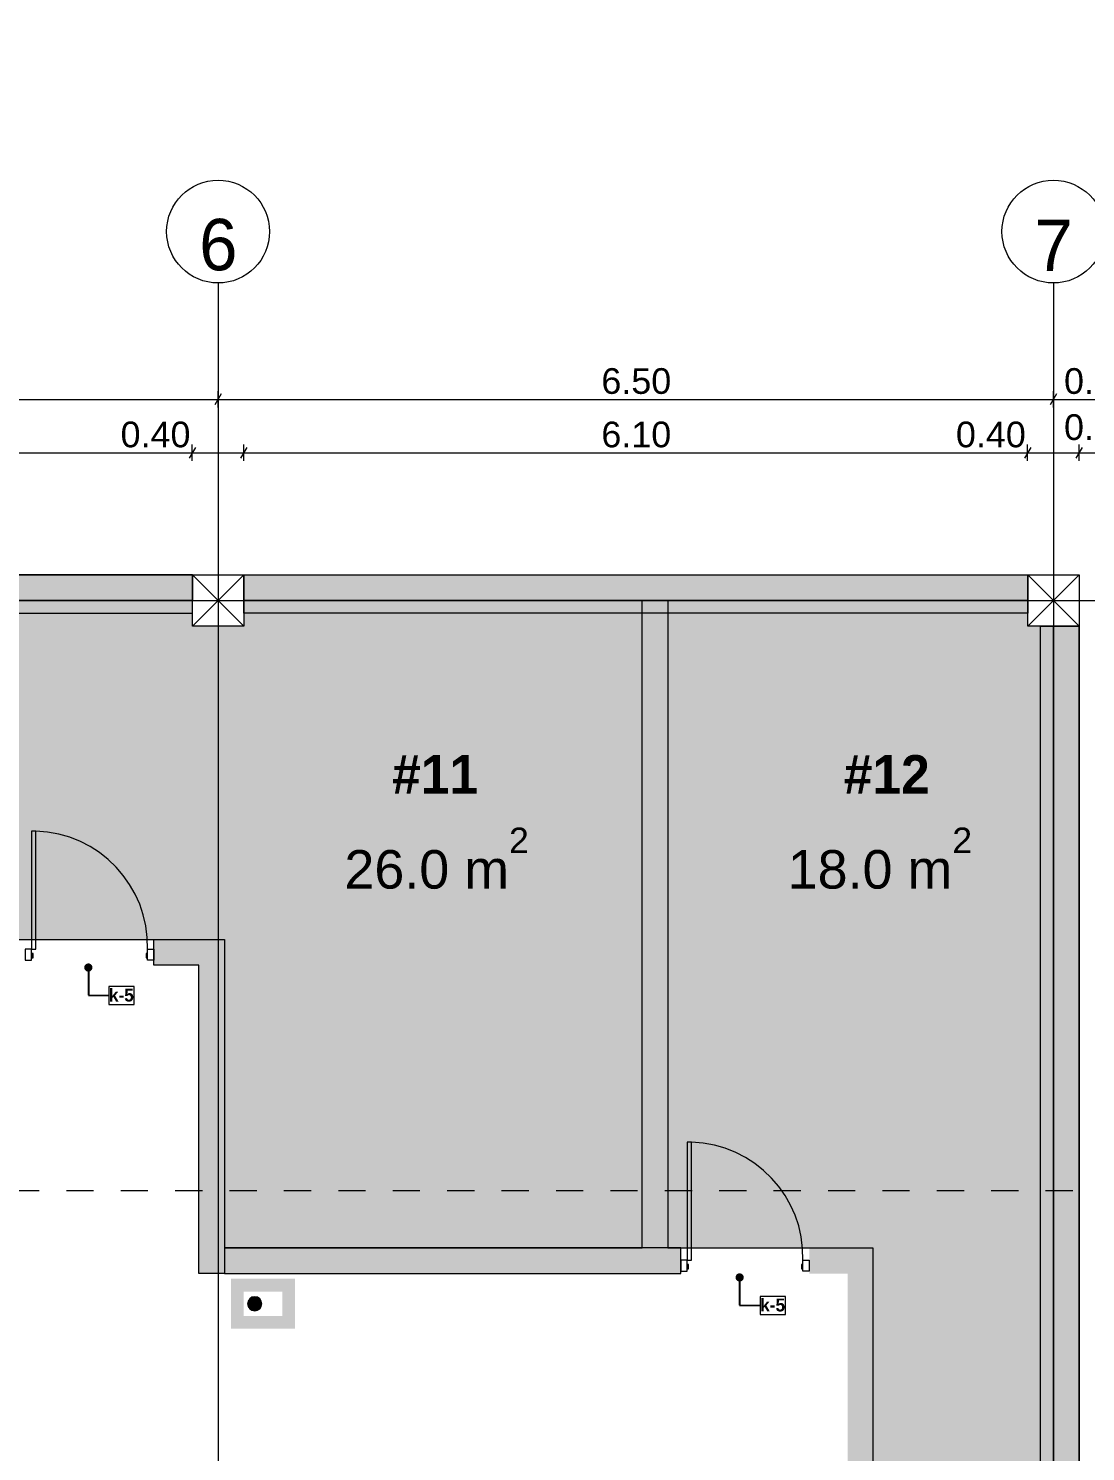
# Model space of a CAD drawing. Header units: millimetres. Extents: x 475206255 to 476720147, y 4620882299 to 4621447368.
# Drawn here: x 475266344 to 475274569, y 4620948699 to 4620959776 of the extents above; entities that cross this region are included whole.
import ezdxf

# ---------------------------------------------------------------- set-up
doc = ezdxf.new("R2010")
doc.units = ezdxf.units.MM
doc.header["$MEASUREMENT"] = 0
doc.set_wipeout_variables(frame=1)
doc.linetypes.add('Dashed', pattern=[423.333333, 211.666667, -211.666667])
for name, color, linetype, lineweight in [('0_Pen_No__42_Pen_No__250_Pen_No__5', 5, 'Continuous', 0), ('2D Drafting - General_Pen_No__1_Pen_No__7', 7, 'Continuous', 0), ('2D Drafting - General_Pen_No__1_Pen_No__7_Pen_No__7', 7, 'Continuous', 0), ('2D Drafting - General_Pen_No__250_Pen_No__7_Pen_No__154', 154, 'Continuous', 0), ('2D Drafting - General_Pen_No__250_Pen_No__7_Pen_No__250', 7, 'Continuous', 0), ('2D Drafting - General_Pen_No__250_Pen_No__7_Pen_No__7', 7, 'Continuous', 0), ('Annotation - Text_Pen_No__7_Pen_No__235', 235, 'Continuous', 0), ('Annotation - Text_Pen_No__7_Pen_No__5', 5, 'Continuous', 0), ('Doors_Pen_No__7_Pen_No__7_Pen_No__7', 7, 'Continuous', 0), ('G-Anno-Nplt_Pen_No__4', 7, 'Continuous', 0), ('G-Anno-Nplt_Pen_No__7', 7, 'Continuous', 0), ('New_Annotation - Label_Pen_No__1', 1, 'Continuous', 0), ('New_G-Anno-Nplt_Pen_No__4', 7, 'Continuous', 0), ('New_G-Anno-Nplt_Pen_No__8', 8, 'Continuous', 0), ('New_shenobebi_Pen_No__1', 1, 'Continuous', 0), ('shaxtebi da milebi_Pen_No__1_Pen_No__1_Pen_No__1', 1, 'Continuous', 0), ('zoma_Pen_No__1', 1, 'Continuous', 0), ('zoma_Pen_No__142', 142, 'Continuous', 0), ('zoma_Pen_No__5_Pen_No__5', 5, 'Continuous', 0)]:
    doc.layers.add(name, color=color, linetype=linetype, lineweight=lineweight)
doc.layers.add('zoma', color=7, linetype='Continuous')
doc.styles.add('GENERATED_STYLE_1', font='arial.ttf')
doc.styles.add('GENERATED_STYLE_2', font='arial.ttf')
doc.styles.add('GENERATED_STYLE_4', font='ACADMTAV.TTF')
doc.styles.add('GENERATED_STYLE_5', font='')
doc.styles.add('GENERATED_STYLE_8', font='')
doc.styles.get('GENERATED_STYLE_5').set_extended_font_data('Avaza', bold=True)
doc.styles.get('GENERATED_STYLE_8').set_extended_font_data('AcadMtavr', bold=True)
doc.dimstyles.new('GENERATED_STYLE__10', dxfattribs={"dimtxt": 500, "dimasz": 228, "dimexe": 0.18, "dimexo": 3, "dimgap": 0, "dimtad": 1, "dimlfac": 0.001, "dimzin": 0, "dimdsep": 46, "dimtxsty": 'GENERATED_STYLE_2', "dimblk": 'ARROWHEAD_2', "dimblk1": 'ARROWHEAD_2', "dimblk2": 'ARROWHEAD_2', "dimcen": 0.09, "dimclrd": 1, "dimclre": 1, "dimclrt": 1, "dimadec": 0, "dimazin": 0, "dimtfac": 1, "dimtdec": 4, "dimtmove": 0, "dimatfit": 3, "dimfxl": 1, "dimtolj": 1, "dimtzin": 0, "dimarcsym": 0})
doc.dimstyles.new('GENERATED_STYLE__25', dxfattribs={"dimtxt": 200, "dimasz": 64.421331, "dimexe": 0.18, "dimexo": 3, "dimgap": 0, "dimtad": 1, "dimtih": 1, "dimtoh": 1, "dimlfac": 0.001, "dimzin": 0, "dimdsep": 46, "dimtxsty": 'GENERATED_STYLE_2', "dimblk": 'ARROWHEAD_2', "dimblk1": 'ARROWHEAD_2', "dimblk2": 'ARROWHEAD_2', "dimcen": 0.09, "dimclrd": 142, "dimclre": 142, "dimclrt": 142, "dimadec": 0, "dimazin": 0, "dimtfac": 1, "dimtdec": 4, "dimtmove": 2, "dimatfit": 3, "dimfxl": 1, "dimtolj": 1, "dimtzin": 0, "dimarcsym": 0})
doc.dimstyles.new('GENERATED_STYLE__3', dxfattribs={"dimtxt": 200, "dimasz": 64.421331, "dimexe": 0.18, "dimexo": 3, "dimgap": 0, "dimtad": 1, "dimtih": 1, "dimtoh": 1, "dimlfac": 0.001, "dimzin": 0, "dimdsep": 46, "dimtxsty": 'GENERATED_STYLE_2', "dimblk": 'ARROWHEAD_2', "dimblk1": 'ARROWHEAD_2', "dimblk2": 'ARROWHEAD_2', "dimcen": 0.09, "dimclrd": 142, "dimclre": 142, "dimclrt": 142, "dimadec": 0, "dimazin": 0, "dimtfac": 1, "dimtdec": 4, "dimtmove": 0, "dimatfit": 3, "dimfxl": 1, "dimtolj": 1, "dimtzin": 0, "dimarcsym": 0})
doc.dimstyles.new('GENERATED_STYLE__33', dxfattribs={"dimtxt": 0.18, "dimasz": 127.68, "dimexe": 0.18, "dimexo": 0.0625, "dimgap": 0, "dimtad": 0, "dimtih": 1, "dimtoh": 1, "dimdec": 4, "dimzin": 0, "dimdsep": 46, "dimcen": 0.09, "dimadec": 0, "dimazin": 0, "dimtfac": 1, "dimtdec": 4, "dimtmove": 0, "dimatfit": 3, "dimldrblk": 'ARROWHEAD_11', "dimfxl": 1, "dimtolj": 1, "dimtzin": 0, "dimarcsym": 0})
doc.dimstyles.new('GENERATED_STYLE__9', dxfattribs={"dimtxt": 200, "dimasz": 64.421331, "dimexe": 0.18, "dimexo": 3, "dimgap": 0, "dimtad": 1, "dimlfac": 0.001, "dimzin": 0, "dimdsep": 46, "dimtxsty": 'GENERATED_STYLE_2', "dimblk": 'ARROWHEAD_2', "dimblk1": 'ARROWHEAD_2', "dimblk2": 'ARROWHEAD_2', "dimcen": 0.09, "dimclrd": 142, "dimclre": 142, "dimclrt": 142, "dimadec": 0, "dimazin": 0, "dimtfac": 1, "dimtdec": 4, "dimtmove": 0, "dimatfit": 3, "dimfxl": 1, "dimtolj": 1, "dimtzin": 0, "dimarcsym": 0})

# ---------------------------------------------------------------- blocks, each defined once
blk = doc.blocks.new('*D1097', base_point=(475826096, 4621095193))
at = {"layer": 'zoma_Pen_No__142', "color": 142, "linetype": 'Continuous', "lineweight": 0, "transparency": 16777216}
for p, q in [((475261144, 4620956515), (475261095, 4620956431)), ((475261119, 4620956410), (475261119, 4620956537)), ((475261119, 4620956473), (475267619, 4620956473)), ((475267644, 4620956515), (475267595, 4620956431)), ((475267619, 4620956410), (475267619, 4620956537))]:
    blk.add_line(p, q, dxfattribs=at)
at = {"layer": 'zoma_Pen_No__142', "color": 142, "lineweight": 0, "transparency": 16777216, "char_height": 200, "attachment_point": 7, "style": 'GENERATED_STYLE_2'}
for s, insert in [('\\A1;{\\pql;\\fArial|b0|i0|c204|p0;\\W1.000000;6.50}', (475264102, 4620956513)), ('\\A1;{\\pql;\\fArial|b0|i0|c204|p0;\\W1.000000;0.40}', (475267061, 4620956513))]:
    blk.add_mtext(s, dxfattribs=dict(at, insert=insert))
blk = doc.blocks.new('ARROWHEAD_2')
at = {"color": 0, "linetype": 'Continuous', "lineweight": 0}
for p, q in [((-0.378, -0.655), (0.378, 0.655)), ((0, 0), (-1, 0))]:
    blk.add_line(p, q, dxfattribs=at)
blk = doc.blocks.new('*D1098', base_point=(475826096, 4621095193))
at = {"layer": 'zoma_Pen_No__142', "color": 142, "linetype": 'Continuous', "lineweight": 0, "transparency": 16777216}
for p, q in [((475267644, 4620956515), (475267595, 4620956431)), ((475267619, 4620956410), (475267619, 4620956537)), ((475267619, 4620956473), (475268019, 4620956473)), ((475268044, 4620956515), (475267995, 4620956431)), ((475268019, 4620956410), (475268019, 4620956537))]:
    blk.add_line(p, q, dxfattribs=at)
blk = doc.blocks.new('*D1099', base_point=(475826096, 4621095193))
at = {"layer": 'zoma_Pen_No__142', "color": 142, "linetype": 'Continuous', "lineweight": 0, "transparency": 16777216}
for p, q in [((475268044, 4620956515), (475267995, 4620956431)), ((475268019, 4620956410), (475268019, 4620956537)), ((475268019, 4620956473), (475274119, 4620956473)), ((475274144, 4620956515), (475274095, 4620956431)), ((475274119, 4620956410), (475274119, 4620956537))]:
    blk.add_line(p, q, dxfattribs=at)
at = {"layer": 'zoma_Pen_No__142', "color": 142, "lineweight": 0, "transparency": 16777216, "char_height": 200, "attachment_point": 7, "style": 'GENERATED_STYLE_2'}
for s, insert in [('\\A1;{\\pql;\\fArial|b0|i0|c204|p0;\\W1.000000;6.10}', (475270802, 4620956513)), ('\\A1;{\\pql;\\fArial|b0|i0|c204|p0;\\W1.000000;0.40}', (475273561, 4620956513))]:
    blk.add_mtext(s, dxfattribs=dict(at, insert=insert))
blk = doc.blocks.new('*D1100', base_point=(475826096, 4621095193))
at = {"layer": 'zoma_Pen_No__142', "color": 142, "linetype": 'Continuous', "lineweight": 0, "transparency": 16777216}
for p, q in [((475274144, 4620956515), (475274095, 4620956431)), ((475274119, 4620956410), (475274119, 4620956537)), ((475274119, 4620956473), (475274519, 4620956473)), ((475274544, 4620956515), (475274495, 4620956431)), ((475274519, 4620956410), (475274519, 4620956537))]:
    blk.add_line(p, q, dxfattribs=at)
at = {"layer": 'zoma_Pen_No__142', "color": 142, "lineweight": 0, "transparency": 16777216, "insert": (475274402, 4620956570), "char_height": 200, "attachment_point": 7, "style": 'GENERATED_STYLE_2'}
blk.add_mtext('\\A1;{\\pql;\\fArial|b0|i0|c204|p0;\\W1.000000;0.30}', dxfattribs=at)
blk = doc.blocks.new('*D1101', base_point=(475826096, 4621095193))
at = {"layer": 'zoma_Pen_No__142', "color": 142, "linetype": 'Continuous', "lineweight": 0, "transparency": 16777216}
for p, q in [((475274544, 4620956515), (475274495, 4620956431)), ((475274519, 4620956410), (475274519, 4620956537)), ((475274519, 4620956473), (475274819, 4620956473)), ((475274844, 4620956515), (475274795, 4620956431)), ((475274819, 4620956410), (475274819, 4620956537))]:
    blk.add_line(p, q, dxfattribs=at)
blk = doc.blocks.new('*D1123', base_point=(475826096, 4621095193))
at = {"layer": 'zoma_Pen_No__142', "color": 142, "linetype": 'Continuous', "lineweight": 0, "transparency": 16777216}
for p, q in [((475296909, 4620955124), (475296782, 4620955124)), ((475296803, 4620955148), (475296888, 4620955099)), ((475296846, 4620948124), (475296846, 4620955124)), ((475296803, 4620948148), (475296888, 4620948099)), ((475296909, 4620948124), (475296782, 4620948124))]:
    blk.add_line(p, q, dxfattribs=at)
at = {"layer": 'zoma_Pen_No__142', "color": 142, "lineweight": 0, "transparency": 16777216, "char_height": 200, "attachment_point": 7, "rotation": 90, "style": 'GENERATED_STYLE_2'}
for s, insert in [('\\A1;{\\pql;\\fArial|b0|i0|c204|p0;\\W1.000000;0.40}', (475296806, 4620954566)), ('\\A1;{\\pql;\\fArial|b0|i0|c204|p0;\\W1.000000;7.00}', (475296806, 4620951357))]:
    blk.add_mtext(s, dxfattribs=dict(at, insert=insert))
blk = doc.blocks.new('*D1124', base_point=(475826096, 4621095193))
at = {"layer": 'zoma_Pen_No__142', "color": 142, "linetype": 'Continuous', "lineweight": 0, "transparency": 16777216}
for p, q in [((475296846, 4620955524), (475296846, 4620955565)), ((475296909, 4620955524), (475296782, 4620955524)), ((475296888, 4620955499), (475296803, 4620955548)), ((475296846, 4620955124), (475296846, 4620955524)), ((475296909, 4620955124), (475296782, 4620955124)), ((475296803, 4620955148), (475296888, 4620955099))]:
    blk.add_line(p, q, dxfattribs=at)
blk = doc.blocks.new('*D1125', base_point=(475826096, 4621095193))
at = {"layer": 'zoma_Pen_No__142', "color": 142, "linetype": 'Continuous', "lineweight": 0, "transparency": 16777216}
for p, q in [((475297751, 4620955524), (475297751, 4620955565)), ((475297815, 4620955524), (475297688, 4620955524)), ((475297794, 4620955499), (475297709, 4620955548)), ((475297751, 4620940324), (475297751, 4620955524)), ((475297815, 4620940324), (475297688, 4620940324)), ((475297709, 4620940348), (475297794, 4620940299)), ((475297751, 4620940282), (475297751, 4620940324))]:
    blk.add_line(p, q, dxfattribs=at)
at = {"layer": 'zoma_Pen_No__142', "color": 142, "lineweight": 0, "transparency": 16777216, "insert": (475297711, 4620947581), "char_height": 200, "attachment_point": 7, "rotation": 90, "style": 'GENERATED_STYLE_2'}
blk.add_mtext('\\A1;{\\pql;\\fArial|b0|i0|c204|p0;\\W1.000000;15.20}', dxfattribs=at)
blk = doc.blocks.new('*D1131', base_point=(475826096, 4621095193))
at = {"layer": 'zoma_Pen_No__142', "color": 142, "linetype": 'Continuous', "lineweight": 0, "transparency": 16777216}
for p, q in [((475260944, 4620956932), (475260895, 4620956847)), ((475260919, 4620956826), (475260919, 4620956953)), ((475260919, 4620956889), (475267819, 4620956889)), ((475267844, 4620956932), (475267795, 4620956847)), ((475267819, 4620956826), (475267819, 4620956953))]:
    blk.add_line(p, q, dxfattribs=at)
at = {"layer": 'zoma_Pen_No__142', "color": 142, "lineweight": 0, "transparency": 16777216, "insert": (475264102, 4620956929), "char_height": 200, "attachment_point": 7, "style": 'GENERATED_STYLE_2'}
blk.add_mtext('\\A1;{\\pql;\\fArial|b0|i0|c204|p0;\\W1.000000;6.90}', dxfattribs=at)
blk = doc.blocks.new('*D1132', base_point=(475826096, 4621095193))
at = {"layer": 'zoma_Pen_No__142', "color": 142, "linetype": 'Continuous', "lineweight": 0, "transparency": 16777216}
for p, q in [((475267844, 4620956932), (475267795, 4620956847)), ((475267819, 4620956826), (475267819, 4620956953)), ((475267819, 4620956889), (475274319, 4620956889)), ((475274344, 4620956932), (475274295, 4620956847)), ((475274319, 4620956826), (475274319, 4620956953))]:
    blk.add_line(p, q, dxfattribs=at)
at = {"layer": 'zoma_Pen_No__142', "color": 142, "lineweight": 0, "transparency": 16777216, "insert": (475270802, 4620956929), "char_height": 200, "attachment_point": 7, "style": 'GENERATED_STYLE_2'}
blk.add_mtext('\\A1;{\\pql;\\fArial|b0|i0|c204|p0;\\W1.000000;6.50}', dxfattribs=at)
blk = doc.blocks.new('*D1133', base_point=(475826096, 4621095193))
at = {"layer": 'zoma_Pen_No__142', "color": 142, "linetype": 'Continuous', "lineweight": 0, "transparency": 16777216}
for p, q in [((475274344, 4620956932), (475274295, 4620956847)), ((475274319, 4620956826), (475274319, 4620956953)), ((475274319, 4620956889), (475275019, 4620956889)), ((475275044, 4620956932), (475274995, 4620956847)), ((475275019, 4620956826), (475275019, 4620956953))]:
    blk.add_line(p, q, dxfattribs=at)
at = {"layer": 'zoma_Pen_No__142', "color": 142, "lineweight": 0, "transparency": 16777216, "insert": (475274402, 4620956929), "char_height": 200, "attachment_point": 7, "style": 'GENERATED_STYLE_2'}
blk.add_mtext('\\A1;{\\pql;\\fArial|b0|i0|c204|p0;\\W1.000000;0.70}', dxfattribs=at)
blk = doc.blocks.new('*D1138', base_point=(475826096, 4621095193))
at = {"layer": 'zoma_Pen_No__1', "color": 1, "linetype": 'Continuous', "lineweight": 0, "transparency": 16777216}
for p, q in [((475233369, 4620972139), (475233069, 4620972312)), ((475233219, 4620972225), (475233219, 4620972372)), ((475233444, 4620972225), (475232994, 4620972225)), ((475233219, 4620955524), (475233219, 4620972225)), ((475233069, 4620955610), (475233369, 4620955437)), ((475233444, 4620955524), (475232994, 4620955524)), ((475233219, 4620955377), (475233219, 4620955524))]:
    blk.add_line(p, q, dxfattribs=at)
at = {"layer": 'zoma_Pen_No__1', "color": 1, "lineweight": 0, "transparency": 16777216, "insert": (475233119, 4620963017), "char_height": 500, "attachment_point": 7, "rotation": 90, "style": 'GENERATED_STYLE_2'}
blk.add_mtext('\\A1;{\\pql;\\fArial|b0|i0|c204|p0;\\W1.000000;16.70}', dxfattribs=at)
blk = doc.blocks.new('*D1192', base_point=(475826096, 4621095193))
at = {"layer": 'zoma_Pen_No__142', "color": 142, "linetype": 'Continuous', "lineweight": 0, "transparency": 16777216}
for p, q in [((475261144, 4620938967), (475261095, 4620938882)), ((475261119, 4620938861), (475261119, 4620938988)), ((475267644, 4620938967), (475267595, 4620938882)), ((475267619, 4620938861), (475267619, 4620938988)), ((475261119, 4620938925), (475267619, 4620938925))]:
    blk.add_line(p, q, dxfattribs=at)
at = {"layer": 'zoma_Pen_No__142', "color": 142, "lineweight": 0, "transparency": 16777216, "char_height": 200, "attachment_point": 7, "style": 'GENERATED_STYLE_2'}
for s, insert in [('\\A1;{\\pql;\\fArial|b0|i0|c204|p0;\\W1.000000;6.50}', (475264103, 4620938965)), ('\\A1;{\\pql;\\fArial|b0|i0|c204|p0;\\W1.000000;0.40}', (475267061, 4620938965))]:
    blk.add_mtext(s, dxfattribs=dict(at, insert=insert))
blk = doc.blocks.new('*D1193', base_point=(475826096, 4621095193))
at = {"layer": 'zoma_Pen_No__142', "color": 142, "linetype": 'Continuous', "lineweight": 0, "transparency": 16777216}
for p, q in [((475267644, 4620938967), (475267595, 4620938882)), ((475267619, 4620938861), (475267619, 4620938988)), ((475268044, 4620938967), (475267995, 4620938882)), ((475268019, 4620938861), (475268019, 4620938988)), ((475267619, 4620938925), (475268019, 4620938925))]:
    blk.add_line(p, q, dxfattribs=at)
blk = doc.blocks.new('*D1194', base_point=(475826096, 4621095193))
at = {"layer": 'zoma_Pen_No__142', "color": 142, "linetype": 'Continuous', "lineweight": 0, "transparency": 16777216}
for p, q in [((475268044, 4620938967), (475267995, 4620938882)), ((475268019, 4620938861), (475268019, 4620938988)), ((475274144, 4620938967), (475274095, 4620938882)), ((475274119, 4620938861), (475274119, 4620938988)), ((475268019, 4620938925), (475274119, 4620938925))]:
    blk.add_line(p, q, dxfattribs=at)
at = {"layer": 'zoma_Pen_No__142', "color": 142, "lineweight": 0, "transparency": 16777216, "char_height": 200, "attachment_point": 7, "style": 'GENERATED_STYLE_2'}
for s, insert in [('\\A1;{\\pql;\\fArial|b0|i0|c204|p0;\\W1.000000;6.10}', (475270803, 4620938965)), ('\\A1;{\\pql;\\fArial|b0|i0|c204|p0;\\W1.000000;0.40}', (475273561, 4620938965))]:
    blk.add_mtext(s, dxfattribs=dict(at, insert=insert))
blk = doc.blocks.new('*D1195', base_point=(475826096, 4621095193))
at = {"layer": 'zoma_Pen_No__142', "color": 142, "linetype": 'Continuous', "lineweight": 0, "transparency": 16777216}
for p, q in [((475274144, 4620938967), (475274095, 4620938882)), ((475274119, 4620938861), (475274119, 4620938988)), ((475274544, 4620938967), (475274495, 4620938882)), ((475274519, 4620938861), (475274519, 4620938988)), ((475274119, 4620938925), (475274519, 4620938925))]:
    blk.add_line(p, q, dxfattribs=at)
at = {"layer": 'zoma_Pen_No__142', "color": 142, "lineweight": 0, "transparency": 16777216, "insert": (475274403, 4620939022), "char_height": 200, "attachment_point": 7, "style": 'GENERATED_STYLE_2'}
blk.add_mtext('\\A1;{\\pql;\\fArial|b0|i0|c204|p0;\\W1.000000;0.30}', dxfattribs=at)
blk = doc.blocks.new('*D1196', base_point=(475826096, 4621095193))
at = {"layer": 'zoma_Pen_No__142', "color": 142, "linetype": 'Continuous', "lineweight": 0, "transparency": 16777216}
for p, q in [((475274544, 4620938967), (475274495, 4620938882)), ((475274519, 4620938861), (475274519, 4620938988)), ((475274844, 4620938967), (475274795, 4620938882)), ((475274819, 4620938861), (475274819, 4620938988)), ((475274519, 4620938925), (475274819, 4620938925))]:
    blk.add_line(p, q, dxfattribs=at)
blk = doc.blocks.new('ARROWHEAD_11')
at = {"color": 0, "linetype": 'Continuous', "lineweight": 0}
blk.add_line((0, 0), (-1, 0), dxfattribs=at)
at = {"color": 0, "linetype": 'Continuous', "lineweight": 0, "const_width": 0.25, "flags": 128}
blk.add_lwpolyline([(-0.125, 0, 1), (0.125, 0, 1)], format="xyb", close=True, dxfattribs=at)

msp = doc.modelspace()

# ---------------------------------------------------------------- hatches: boundary and pattern name
at = {"layer": '2D Drafting - General_Pen_No__250_Pen_No__7_Pen_No__154', "linetype": 'Continuous', "lineweight": 0}
for points in [[(475261119.369, 4620955323.861), (475261119.369, 4620955523.861), (475267619.369, 4620955523.861), (475267619.369, 4620955323.861)], [(475268019.369, 4620955323.861), (475268019.369, 4620955523.861), (475274119.369, 4620955523.861), (475274119.369, 4620955323.861)], [(475274519.369, 4620955123.861), (475274319.369, 4620955123.861), (475274319.369, 4620948123.861), (475274519.369, 4620948123.861)]]:
    msp.add_hatch(color=154, dxfattribs=at).paths.add_polyline_path(points)
at = {"layer": '2D Drafting - General_Pen_No__250_Pen_No__7_Pen_No__7', "linetype": 'Continuous', "lineweight": 0}
for points in [[(475272419.369, 4620950083.786), (475272919.369, 4620950083.786), (475272919.369, 4620950283.786), (475272419.369, 4620950283.786)], [(475272719.369, 4620950103.861), (475272719.369, 4620948123.861), (475272919.369, 4620948123.861), (475272919.369, 4620950103.861)]]:
    msp.add_hatch(color=7, dxfattribs=at).paths.add_polyline_path(points)
h = msp.add_hatch(color=7, dxfattribs=at)
h.paths.add_polyline_path([(475267919.021, 4620949654.175), (475267919.021, 4620950044.194), (475268019.335, 4620950044.194), (475268419.335, 4620950044.194), (475268419.335, 4620949654.175), (475268019.335, 4620949654.175)])
h.paths.add_polyline_path([(475268019.335, 4620949753.822), (475268319.335, 4620949753.822), (475268319.335, 4620949943.841), (475268019.335, 4620949943.841)], flags=0)
at = {"layer": 'G-Anno-Nplt_Pen_No__7', "linetype": 'Continuous', "lineweight": 0}
for points in [[(475271119.369, 4620950283.786), (475271119.369, 4620955323.861), (475271319.369, 4620955323.861), (475271319.369, 4620950283.786)], [(475267319.482, 4620952684.096), (475267869.369, 4620952684.096), (475267869.369, 4620950083.786), (475267669.369, 4620950083.786), (475267669.369, 4620952484.096), (475267319.482, 4620952484.096)], [(475267869.369, 4620950083.786), (475271419.369, 4620950083.786), (475271419.369, 4620950283.786), (475267869.369, 4620950283.786)]]:
    msp.add_hatch(color=7, dxfattribs=at).paths.add_polyline_path(points)
at = {"layer": 'New_G-Anno-Nplt_Pen_No__8', "linetype": 'Continuous', "lineweight": 0, "true_color": 0x202020}
for points in [[(475264019.369, 4620952984.096), (475265619.369, 4620952984.096), (475265619.369, 4620952684.096), (475267869.369, 4620952684.096), (475267869.369, 4620950303.861), (475267869.369, 4620950283.786), (475271119.369, 4620950283.786), (475271119.369, 4620955323.861), (475268019.369, 4620955323.861), (475268019.369, 4620955123.861), (475267619.369, 4620955123.861), (475267619.369, 4620955323.861), (475264019.369, 4620955323.861)], [(475271319.369, 4620950283.786), (475272914.538, 4620950283.786), (475272914.538, 4620948123.861), (475273919.348, 4620948123.861), (475273919.348, 4620948414.049), (475274319.369, 4620948414.049), (475274319.369, 4620955123.861), (475274119.369, 4620955123.861), (475274119.369, 4620955323.861), (475271319.369, 4620955323.861)]]:
    msp.add_hatch(color=250, dxfattribs=at).paths.add_polyline_path(points)
at = {"layer": 'shaxtebi da milebi_Pen_No__1_Pen_No__1_Pen_No__1', "linetype": 'Continuous', "lineweight": 0}
msp.add_hatch(color=1, dxfattribs=at).paths.add_polyline_path([(475268104.335, 4620949903.822, -1), (475268104.335, 4620949793.822, -1)])
msp.add_hatch(color=1, dxfattribs=at).paths.add_polyline_path([(475268104.335, 4620949903.822, -1), (475268104.335, 4620949793.822, -1)])

# ---------------------------------------------------------------- linework, layer by layer
at = {"layer": '0_Pen_No__42_Pen_No__250_Pen_No__5', "color": 5, "linetype": 'Continuous', "lineweight": 0}
for centre in [(475267819.369, 4620958194.844), (475267819.369, 4620958194.844), (475274319.369, 4620958194.844)]:
    msp.add_circle(centre, 400, dxfattribs=at)
at = {"layer": '2D Drafting - General_Pen_No__1_Pen_No__7', "color": 7, "linetype": 'Continuous', "lineweight": 0}
for p, q in [((475267619.369, 4620955123.861), (475268019.369, 4620955523.861)), ((475268019.369, 4620955123.861), (475267619.369, 4620955523.861)), ((475274119.369, 4620955123.861), (475274519.369, 4620955523.861)), ((475274519.369, 4620955123.861), (475274119.369, 4620955523.861))]:
    msp.add_line(p, q, dxfattribs=at)
at = {"layer": '2D Drafting - General_Pen_No__1_Pen_No__7', "color": 7, "linetype": 'Continuous', "lineweight": 0, "flags": 128}
for points in [[(475261119.369, 4620955223.861), (475267619.369, 4620955223.861), (475267619.369, 4620955523.861), (475261119.369, 4620955523.861)], [(475268019.369, 4620955123.861), (475267619.369, 4620955123.861), (475267619.369, 4620955523.861), (475268019.369, 4620955523.861)], [(475274119.369, 4620955223.861), (475268019.369, 4620955223.861), (475268019.369, 4620955523.861), (475274119.369, 4620955523.861)], [(475274519.369, 4620955123.861), (475274119.369, 4620955123.861), (475274119.369, 4620955523.861), (475274519.369, 4620955523.861)], [(475274219.369, 4620948123.861), (475274219.369, 4620955123.861), (475274519.369, 4620955123.861), (475274519.369, 4620948123.861)]]:
    msp.add_lwpolyline(points, close=True, dxfattribs=at)
at = {"layer": '2D Drafting - General_Pen_No__1_Pen_No__7_Pen_No__7', "color": 7, "linetype": 'Continuous', "lineweight": 0}
for centre in [(475266377.205, 4620952634.44), (475271477.091, 4620950213.528)]:
    msp.add_arc(centre, 893.239, 358.396194, 88.396194, dxfattribs=at)
at = {"layer": '2D Drafting - General_Pen_No__250_Pen_No__7_Pen_No__250', "color": 7, "linetype": 'Continuous', "lineweight": 0, "flags": 128}
for points in [[(475261119.369, 4620955323.861), (475261119.369, 4620955523.861), (475267619.369, 4620955523.861), (475267619.369, 4620955323.861)], [(475268019.369, 4620955323.861), (475268019.369, 4620955523.861), (475274119.369, 4620955523.861), (475274119.369, 4620955323.861)], [(475274519.369, 4620955123.861), (475274319.369, 4620955123.861), (475274319.369, 4620948123.861), (475274519.369, 4620948123.861)]]:
    msp.add_lwpolyline(points, close=True, dxfattribs=at)
at = {"layer": 'Doors_Pen_No__7_Pen_No__7_Pen_No__7', "color": 7, "linetype": 'Continuous', "lineweight": 0, "flags": 128}
for points in [[(475266368.871, 4620952609.44), (475266402.205, 4620952609.44), (475266402.205, 4620953527.329), (475266368.871, 4620953527.329)], [(475266319.482, 4620952524.774), (475266368.871, 4620952524.774), (475266368.871, 4620952609.44), (475266319.482, 4620952609.44)], [(475266368.871, 4620952542.774), (475266379.982, 4620952542.774), (475266379.982, 4620952576.107), (475266368.871, 4620952576.107)], [(475267258.982, 4620952542.774), (475267270.094, 4620952542.774), (475267270.094, 4620952576.107), (475267258.982, 4620952576.107)], [(475267319.482, 4620952524.774), (475267270.094, 4620952524.774), (475267270.094, 4620952609.44), (475267319.482, 4620952609.44)], [(475271468.758, 4620950188.528), (475271502.091, 4620950188.528), (475271502.091, 4620951106.416), (475271468.758, 4620951106.416)], [(475271419.369, 4620950103.861), (475271468.758, 4620950103.861), (475271468.758, 4620950188.528), (475271419.369, 4620950188.528)], [(475271468.758, 4620950121.861), (475271479.869, 4620950121.861), (475271479.869, 4620950155.194), (475271468.758, 4620950155.194)], [(475272358.869, 4620950121.861), (475272369.98, 4620950121.861), (475272369.98, 4620950155.194), (475272358.869, 4620950155.194)], [(475272419.369, 4620950103.861), (475272369.98, 4620950103.861), (475272369.98, 4620950188.528), (475272419.369, 4620950188.528)]]:
    msp.add_lwpolyline(points, close=True, dxfattribs=at)
at = {"layer": 'G-Anno-Nplt_Pen_No__4', "color": 7, "linetype": 'Continuous', "lineweight": 0, "flags": 128}
for points in [[(475271119.369, 4620950283.786), (475271119.369, 4620955323.861), (475271319.369, 4620955323.861), (475271319.369, 4620950283.786)], [(475267319.482, 4620952684.096), (475267869.369, 4620952684.096), (475267869.369, 4620950083.786), (475267669.369, 4620950083.786), (475267669.369, 4620952484.096), (475267319.482, 4620952484.096)], [(475267869.369, 4620950083.786), (475271419.369, 4620950083.786), (475271419.369, 4620950283.786), (475267869.369, 4620950283.786)]]:
    msp.add_lwpolyline(points, close=True, dxfattribs=at)
at = {"layer": 'New_G-Anno-Nplt_Pen_No__4', "color": 7, "linetype": 'Continuous', "lineweight": 0, "flags": 128}
for points in [[(475264019.369, 4620952984.096), (475265619.369, 4620952984.096), (475265619.369, 4620952684.096), (475267869.369, 4620952684.096), (475267869.369, 4620950303.861), (475267869.369, 4620950283.786), (475271119.369, 4620950283.786), (475271119.369, 4620955323.861), (475268019.369, 4620955323.861), (475268019.369, 4620955123.861), (475267619.369, 4620955123.861), (475267619.369, 4620955323.861), (475264019.369, 4620955323.861)], [(475271319.369, 4620950283.786), (475272914.538, 4620950283.786), (475272914.538, 4620948123.861), (475273919.348, 4620948123.861), (475273919.348, 4620948414.049), (475274319.369, 4620948414.049), (475274319.369, 4620955123.861), (475274119.369, 4620955123.861), (475274119.369, 4620955323.861), (475271319.369, 4620955323.861)]]:
    msp.add_lwpolyline(points, close=True, dxfattribs=at)
at = {"layer": 'New_shenobebi_Pen_No__1', "color": 1, "linetype": 'Dashed', "lineweight": 0}
msp.add_lwpolyline([(475301564.038, 4620950729.19), (475228392.97, 4620950729.19)], dxfattribs=at)
at = {"layer": 'shaxtebi da milebi_Pen_No__1_Pen_No__1_Pen_No__1', "color": 1, "linetype": 'Continuous', "lineweight": 0, "flags": 128}
msp.add_lwpolyline([(475268104.335, 4620949903.822, 1), (475268104.335, 4620949793.822, 1)], format="xyb", close=True, dxfattribs=at)
at = {"layer": 'zoma_Pen_No__5_Pen_No__5', "color": 5, "linetype": 'Continuous', "lineweight": 0}
for p, q in [((475267819.369, 4620957794.844), (475267819.369, 4620936919.852)), ((475274319.369, 4620957794.844), (475274319.369, 4620936919.852)), ((475229338.818, 4620955323.861), (475300766.425, 4620955323.861))]:
    msp.add_line(p, q, dxfattribs=at)

# ---------------------------------------------------------------- texts
at = {"layer": 'Annotation - Text_Pen_No__7_Pen_No__235', "color": 235, "linetype": 'Continuous', "lineweight": 0, "char_height": 300, "attachment_point": 2, "style": 'GENERATED_STYLE_8'}
for s, insert in [('\\A1;{\\pqc;\\fAcadMtavr|b1|i0|c0|p0;\\W1.000000;#1\\fAcadMtavr|b1|i0|c0|p0;\\W1.000000;1}', (475269508.587, 4620954119.783)), ('\\A1;{\\pqc;\\fAcadMtavr|b1|i0|c0|p0;\\W1.000000;#1\\fAcadMtavr|b1|i0|c0|p0;\\W1.000000;2}', (475273022.557, 4620954119.783))]:
    msp.add_mtext(s, dxfattribs=dict(at, insert=insert))
at = {"layer": 'Annotation - Text_Pen_No__7_Pen_No__5', "color": 5, "linetype": 'Continuous', "lineweight": 0, "char_height": 400, "attachment_point": 2, "style": 'GENERATED_STYLE_4'}
for s, insert in [('\\A1;{\\pqc;\\fAcadMtavr|b0|i0|c0|p0;\\W1.000000;6}', (475267821.526, 4620958293.882)), ('\\A1;{\\pqc;\\fAcadMtavr|b0|i0|c0|p0;\\W1.000000;7}', (475274321.526, 4620958287.082))]:
    msp.add_mtext(s, dxfattribs=dict(at, insert=insert))
at = {"layer": 'G-Anno-Nplt_Pen_No__7', "color": 7, "lineweight": 0, "char_height": 300, "attachment_point": 7, "style": 'GENERATED_STYLE_1'}
for s, insert in [('{\\fArial|b0|i0|c204|p0;26.0 m{\\H0.66x;\\S2^  ;}}', (475268802.644, 4620953076.201)), ('{\\fArial|b0|i0|c204|p0;18.0 m{\\H0.66x;\\S2^  ;}}', (475272251.794, 4620953076.201))]:
    msp.add_mtext(s, dxfattribs=dict(at, insert=insert))

# ---------------------------------------------------------------- dimensions: what is measured, and where the dimension line sits
at = {"layer": 'zoma', "color": 142, "linetype": 'Continuous', "lineweight": 0}
for base, p1, p2, dimstyle, picture, middle in [((475267619.44, 4620938924.566), (475261119.44, 4620991489.778), (475267619.44, 4620991489.778), 'GENERATED_STYLE__3', '*D1192', (475264361.436, 4620939064.566)), ((475268019.44, 4620938924.566), (475267619.44, 4620991489.778), (475268019.44, 4620991489.778), 'GENERATED_STYLE__3', '*D1193', (475267320.019, 4620939064.566)), ((475274119.44, 4620938924.566), (475268019.44, 4620991489.778), (475274119.44, 4620991472.511), 'GENERATED_STYLE__3', '*D1194', (475271061.436, 4620939064.566)), ((475274519.44, 4620938924.566), (475274119.44, 4620991472.511), (475274519.44, 4620991489.778), 'GENERATED_STYLE__3', '*D1195', (475273820.019, 4620939064.566)), ((475274819.441, 4620938924.566), (475274519.44, 4620991489.778), (475274819.441, 4620991490.231), 'GENERATED_STYLE__25', '*D1196', (475274661.436, 4620939121.694)), ((475275019.369, 4620956889.322), (475274319.369, 4620956997.268), (475275019.369, 4620957407.734), 'GENERATED_STYLE__3', '*D1133', (475274661.365, 4620957029.322)), ((475267819.369, 4620956889.322), (475260919.369, 4620956916.308), (475267819.369, 4620956889.322), 'GENERATED_STYLE__3', '*D1131', (475264361.365, 4620957029.322)), ((475274319.369, 4620956889.322), (475267819.369, 4620956889.322), (475274319.369, 4620956997.268), 'GENERATED_STYLE__3', '*D1132', (475271061.365, 4620957029.322)), ((475267619.369, 4620956473.075), (475261119.369, 4620955523.861), (475267619.369, 4620955523.861), 'GENERATED_STYLE__3', '*D1097', (475264361.365, 4620956613.075)), ((475274119.369, 4620956473.075), (475268019.369, 4620955523.861), (475274119.369, 4620955523.861), 'GENERATED_STYLE__3', '*D1099', (475271061.365, 4620956613.075)), ((475274519.369, 4620956473.075), (475274119.369, 4620955523.861), (475274519.369, 4620955523.861), 'GENERATED_STYLE__3', '*D1100', (475273819.948, 4620956613.075)), ((475274819.369, 4620956473.075), (475274519.369, 4620955523.861), (475274819.369, 4620955523.861), 'GENERATED_STYLE__25', '*D1101', (475274661.365, 4620956670.203)), ((475268019.369, 4620956473.075), (475267619.369, 4620955523.861), (475268019.369, 4620955523.861), 'GENERATED_STYLE__3', '*D1098', (475267319.948, 4620956613.075))]:
    dim = msp.add_linear_dim(base=base, p1=p1, p2=p2, dimstyle=dimstyle, dxfattribs=at)
    dim.commit()
    dim.dimension.update_dxf_attribs({"geometry": picture, "text_midpoint": middle, "dimtype": 160})
at = {"layer": 'zoma', "color": 1, "linetype": 'Continuous', "lineweight": 0}
dim = msp.add_linear_dim(base=(475233219.362, 4620972225.292), p1=(475297119.369, 4620955523.861), p2=(475233219.362, 4620972225.292), angle=90, text='16.70', dimstyle='GENERATED_STYLE__10', dxfattribs=at)
dim.commit()
dim.dimension.update_dxf_attribs({"geometry": '*D1138', "text_midpoint": (475232869.362, 4620963854.144), "dimtype": 160, "text_rotation": 90})
at = {"layer": 'zoma', "color": 142, "linetype": 'Continuous', "lineweight": 0}
for base, p1, p2, picture, middle in [((475296845.75, 4620955523.861), (475233219.369, 4620955123.861), (475233219.369, 4620955523.861), '*D1124', (475296705.75, 4620954824.44)), ((475297751.324, 4620955523.861), (475233219.369, 4620940323.861), (475233219.369, 4620955523.861), '*D1125', (475297611.324, 4620947915.688)), ((475296845.75, 4620955123.861), (475233219.369, 4620948123.861), (475233219.369, 4620955123.861), '*D1123', (475296705.75, 4620951615.857))]:
    dim = msp.add_linear_dim(base=base, p1=p1, p2=p2, angle=90, dimstyle='GENERATED_STYLE__9', dxfattribs=at)
    dim.commit()
    dim.dimension.update_dxf_attribs({"geometry": picture, "text_midpoint": middle, "dimtype": 160, "text_rotation": 90})

# ---------------------------------------------------------------- next in the draw order: wipeouts: each hides what was drawn before it
at = {"color": 1, "linetype": 'Continuous', "lineweight": 0, "ltscale": 23226643276.6758}
msp.add_wipeout([(475266970.31, 4620952177.583), (475267166.075, 4620952177.583), (475267166.075, 4620952318.76), (475266970.31, 4620952318.76)], dxfattribs=at).dxf.layer = 'New_Annotation - Label_Pen_No__1'
at = {"color": 1, "linetype": 'Continuous', "lineweight": 0, "ltscale": 23226633869.95684}
msp.add_wipeout([(475272038.208, 4620949765.076), (475272233.974, 4620949765.076), (475272233.974, 4620949906.253), (475272038.208, 4620949906.253)], dxfattribs=at).dxf.layer = 'New_Annotation - Label_Pen_No__1'

# ---------------------------------------------------------------- next in the draw order: linework, layer by layer
at = {"layer": 'New_Annotation - Label_Pen_No__1', "color": 1, "linetype": 'Continuous', "lineweight": 0, "flags": 128}
for points in [[(475266970.31, 4620952177.583), (475267166.075, 4620952177.583), (475267166.075, 4620952318.76), (475266970.31, 4620952318.76), (475266970.31, 4620952177.583)], [(475272038.208, 4620949765.076), (475272233.974, 4620949765.076), (475272233.974, 4620949906.253), (475272038.208, 4620949906.253), (475272038.208, 4620949765.076)]]:
    msp.add_lwpolyline(points, close=True, dxfattribs=at)

# ---------------------------------------------------------------- next in the draw order: texts
at = {"layer": 'New_Annotation - Label_Pen_No__1', "color": 1, "linetype": 'Continuous', "lineweight": 0, "char_height": 100, "attachment_point": 4, "style": 'GENERATED_STYLE_5'}
for insert in [(475266970.31, 4620952250.918), (475272038.208, 4620949838.411)]:
    msp.add_mtext('\\A1;{\\pql;\\fAvaza|b1|i0|c0|p0;\\W1.000000;k-\\fAvaza|b1|i0|c0|p0;\\W1.000000;5}', dxfattribs=dict(at, insert=insert))

# ---------------------------------------------------------------- next in the draw order: leaders
at = {"layer": 'New_Annotation - Label_Pen_No__1', "color": 1, "linetype": 'Continuous', "lineweight": 0, "annotation_type": 0, "has_hookline": 1, "hookline_direction": 0, "text_width": 202.625}
for points in [[(475266810.026, 4620952466.364), (475266810.026, 4620952250.918), (475266970.31, 4620952248.172)], [(475271877.924, 4620950053.857), (475271877.924, 4620949838.411), (475272038.208, 4620949835.665)]]:
    msp.add_leader(points, dimstyle='GENERATED_STYLE__33', dxfattribs=at)

doc.saveas('drawing.dxf')
